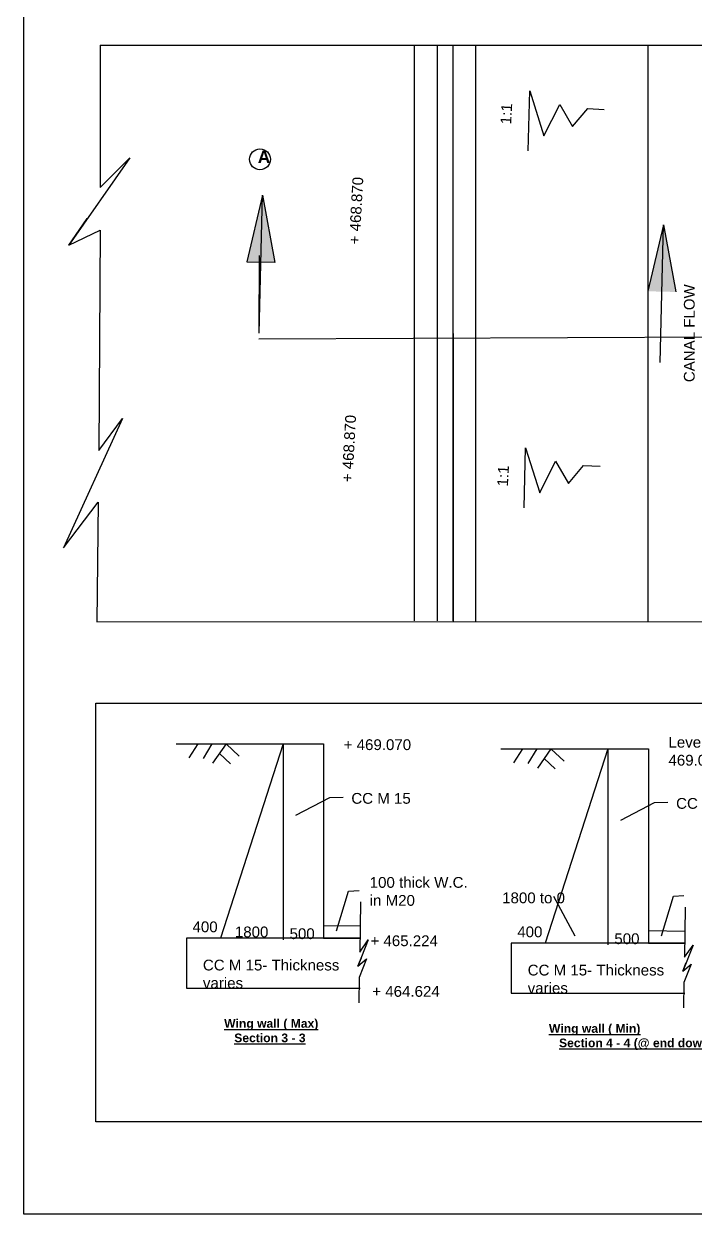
# Model space of a CAD drawing. Header units: inches. Extents: x 22.1 to 110.6, y -31.4 to 37.6.
# Drawn here: x 22.11 to 43.89, y -31.36 to 7.29 of the extents above; entities that cross this region are included whole.
import ezdxf

# ---------------------------------------------------------------- set-up
doc = ezdxf.new("R2010")
doc.units = ezdxf.units.IN
doc.header["$MEASUREMENT"] = 0
doc.linetypes.add('ACAD_ISO03W100', pattern=[30, 12, -18])
doc.styles.get("Standard").update_dxf_attribs({"font": 'times.ttf', "height": 0.2})

msp = doc.modelspace()

# ---------------------------------------------------------------- hatches: boundary and pattern name
h = msp.add_hatch(color=256)
h.paths.add_polyline_path([(29.84902, 1.72546), (29.79614, -0.4435), (30.24655, -0.45448)])
h.paths.add_polyline_path([(29.84902, 1.72546), (29.34572, -0.43252), (29.79614, -0.4435)])
h = msp.add_hatch(color=256)
h.paths.add_polyline_path([(42.86004, 0.76474), (42.80716, -1.40423), (43.25757, -1.41521)])
h.paths.add_polyline_path([(42.86004, 0.76474), (42.35674, -1.39325), (42.80716, -1.40423)])

# ---------------------------------------------------------------- linework, layer by layer
for p, q in [((24.58077, 6.60117), (76.38602, 6.60117)), ((34.7687, 6.60117), (34.7687, -12.09245)), ((35.52186, 6.60117), (35.52186, -12.09245)), ((36.02186, 6.60117), (36.02186, -12.09245)), ((36.02186, 6.60117), (36.03223, -12.11482)), ((36.76495, 6.60117), (36.76178, -12.11442)), ((42.35674, 6.60117), (42.35674, -12.11132)), ((42.35674, 6.59502), (42.35674, -12.0986)), ((29.84902, 1.72546), (29.34572, -0.43252)), ((29.73996, -2.74743), (29.84902, 1.72546)), ((29.84902, 1.72546), (30.24655, -0.45448)), ((42.86004, 0.76474), (42.35674, -1.39325)), ((42.75098, -3.70816), (42.86004, 0.76474)), ((42.86004, 0.76474), (43.25757, -1.41521)), ((29.73996, -2.74743), (29.7572, -0.23487)), ((29.34572, -0.43252), (29.79614, -0.4435)), ((30.24655, -0.45448), (29.79614, -0.4435)), ((29.73537, -2.93597), (75.36436, -2.75535)), ((24.47251, -12.12123), (76.38602, -12.09245)), ((27.04664, -16.08196), (31.83166, -16.08196)), ((27.74671, -16.08196), (27.4572, -16.53815)), ((28.20993, -16.08196), (27.92042, -16.55744)), ((28.66961, -16.08196), (28.22999, -16.71203)), ((30.51781, -16.08196), (28.48737, -22.38923)), ((28.66961, -16.08196), (29.09777, -16.4803)), ((31.83166, -16.08196), (31.83166, -22.38923)), ((28.4498, -16.397), (28.80826, -16.731)), ((37.58494, -16.24547), (42.36996, -16.24547)), ((38.28502, -16.24547), (37.99551, -16.70166)), ((38.74824, -16.24547), (38.45873, -16.72094)), ((39.20792, -16.24547), (38.76829, -16.87553)), ((38.98811, -16.5605), (39.34657, -16.8945)), ((41.05612, -16.24547), (39.02568, -22.55273)), ((39.20792, -16.24547), (39.63608, -16.6438)), ((42.36996, -16.24547), (42.36996, -22.55273)), ((31.83166, -21.97959), (33.01848, -21.99834)), ((33.01331, -22.38923), (27.38387, -22.38923)), ((27.38387, -22.38923), (27.38387, -24.02041)), ((31.83166, -22.38923), (33.01331, -22.38923)), ((42.36996, -22.1431), (43.55678, -22.16184)), ((37.92218, -22.55273), (37.92218, -24.18391)), ((43.55161, -22.55273), (37.92218, -22.55273)), ((42.36996, -22.55273), (43.55161, -22.55273)), ((27.38387, -24.02041), (33.01331, -24.02041)), ((37.92218, -24.18391), (43.55161, -24.18391))]:
    msp.add_line(p, q)
at = {"linetype": 'ACAD_ISO03W100'}
for p, q in [((30.51781, -16.08196), (30.51781, -22.44821)), ((41.05612, -16.24547), (41.05612, -22.61172))]:
    msp.add_line(p, q, dxfattribs=at)
for points in [[(22.10532, 27.75533), (110.56836, 27.75533), (110.56836, -31.35512), (22.10532, -31.35512)], [(24.44427, -14.75923), (81.64856, -14.75923), (81.64856, -28.36024), (24.44427, -28.36024)]]:
    msp.add_lwpolyline(points, close=True)
for points in [[(24.58077, 6.60117), (24.58077, 1.97827), (25.54503, 2.94171), (23.56294, 0.10491), (24.16571, 0.9676), (23.56294, 0.10491), (24.58113, 0.58995), (24.54359, -6.55917), (25.31246, -5.52504), (23.39028, -9.72067), (24.51402, -8.24334), (24.47251, -12.12123)], [(38.47192, 3.16637), (38.5184, 5.11694), (38.98322, 3.65401), (39.49452, 4.67574), (39.91285, 3.95589), (40.40091, 4.53641), (40.93545, 4.51319)], [(38.33707, -8.42139), (38.38355, -6.47083), (38.84837, -7.93375), (39.35967, -6.91203), (39.778, -7.63188), (40.26606, -7.05135), (40.8006, -7.07457)], [(30.93484, -18.39744), (32.03349, -17.82509), (32.46447, -17.81665)], [(41.47315, -18.56095), (42.5718, -17.98859), (43.00278, -17.98015)], [(32.25244, -22.15904), (32.64488, -20.87066), (32.98126, -20.84265)], [(33.03079, -21.21857), (33.005, -22.85138), (33.28321, -22.45254), (32.94453, -23.29856), (33.04633, -23.04425), (32.94453, -23.29856), (33.22212, -23.06908), (32.98201, -23.67502), (32.97128, -24.49006)], [(39.29468, -21.02501), (39.9788, -22.31371)], [(42.79074, -22.32254), (43.18319, -21.03416), (43.51956, -21.00615)], [(43.5691, -21.38207), (43.54331, -23.01488), (43.82152, -22.61605), (43.48283, -23.46206), (43.58464, -23.20775), (43.48283, -23.46206), (43.76043, -23.23258), (43.52032, -23.83852), (43.50959, -24.65356)]]:
    msp.add_lwpolyline(points)
msp.add_circle((29.76795, 2.89165), 0.33812)

# ---------------------------------------------------------------- texts
at = {"char_height": 0.35, "width": 3.6236354, "attachment_point": 1, "rotation": 86.825942}
for s, insert in [('{\\fArial|b0|i0|c0|p34;1:1}', (37.56641, 4.03878)), ('{\\fArial|b0|i0|c0|p34;+ 468.870}', (32.65144, 0.14402)), ('{\\fArial|b0|i0|c0|p34;+ 468.870}', (32.41775, -7.5817)), ('{\\fArial|b0|i0|c0|p34;1:1}', (37.46178, -7.71698))]:
    msp.add_mtext(s, dxfattribs=dict(at, insert=insert))
at = {"attachment_point": 1}
for s, insert, char_height, width in [('{\\fArial|b1|i0|c0|p34;A}', (29.69594, 3.1716), 0.4, 0.33061), ('{\\fArial|b0|i0|c0|p34;Level varies from 469.070 to 463.270}', (43.02192, -15.85797), 0.35, 4.2419425), ('{\\fArial|b0|i0|c0|p34;+ 469.070}', (32.48361, -15.93715), 0.35, 3.5575342), ('{\\fArial|b0|i0|c0|p34;CC M 15}', (32.73172, -17.68046), 0.35, 3.5575342), ('{\\fArial|b0|i0|c0|p34;CC M 15}', (43.27003, -17.84396), 0.35, 3.5575342), ('{\\fArial|b0|i0|c0|p34;100 thick W.C. \\Pin M20}', (33.32816, -20.40915), 0.35, 3.5575342), ('{\\fArial|b0|i0|c0|p34;1800 to 0}', (37.62466, -20.91002), 0.35, 4.9456472), ('{\\fArial|b0|i0|c0|p34;400}', (27.57813, -21.85074), 0.35, 3.078889), ('{\\fArial|b0|i0|c0|p34;1800}', (28.95311, -22.01681), 0.35, 3.078889), ('{\\fArial|b0|i0|c0|p34;400}', (38.11644, -22.01424), 0.35, 3.078889), ('{\\fArial|b0|i0|c0|p34;500}', (30.7278, -22.07341), 0.35, 3.078889), ('{\\fArial|b0|i0|c0|p34;+ 465.224}', (33.35313, -22.30363), 0.35, 3.5446631), ('{\\fArial|b0|i0|c0|p34;500}', (41.26611, -22.23692), 0.35, 3.078889), ('{\\fArial|b0|i0|c0|p34;CC M 15- Thickness varies}', (27.9157, -23.09224), 0.35, 5.1947777), ('{\\fArial|b0|i0|c0|p34;CC M 15- Thickness varies}', (38.45401, -23.25574), 0.35, 5.1947777), ('{\\fArial|b0|i0|c0|p34;+ 464.624}', (33.41178, -23.94676), 0.35, 3.5446631), ('{\\fArial|b0|i0|c0|p34;  \\fArial|b1|i0|c0|p34;\\LWing wall ( Max)\\P\\l     \\LSection 3 - 3}', (28.38734, -25.02138), 0.28125, 3.5575342), ('{\\fArial|b0|i0|c0|p34;  \\fArial|b1|i0|c0|p34;\\LWing wall ( Min)\\P\\l     \\LSection 4 - 4 (@ end dowel bank)}', (38.92564, -25.18488), 0.28125, 7.0915746)]:
    msp.add_mtext(s, dxfattribs=dict(at, insert=insert, char_height=char_height, width=width))
at = {"linetype": 'ACAD_ISO03W100', "insert": (43.52296, -4.34293), "char_height": 0.35, "width": 4.5822642, "attachment_point": 1, "rotation": 90}
msp.add_mtext('{\\fArial|b0|i0|c0|p34;CANAL FLOW}', dxfattribs=at)

doc.saveas('drawing.dxf')
